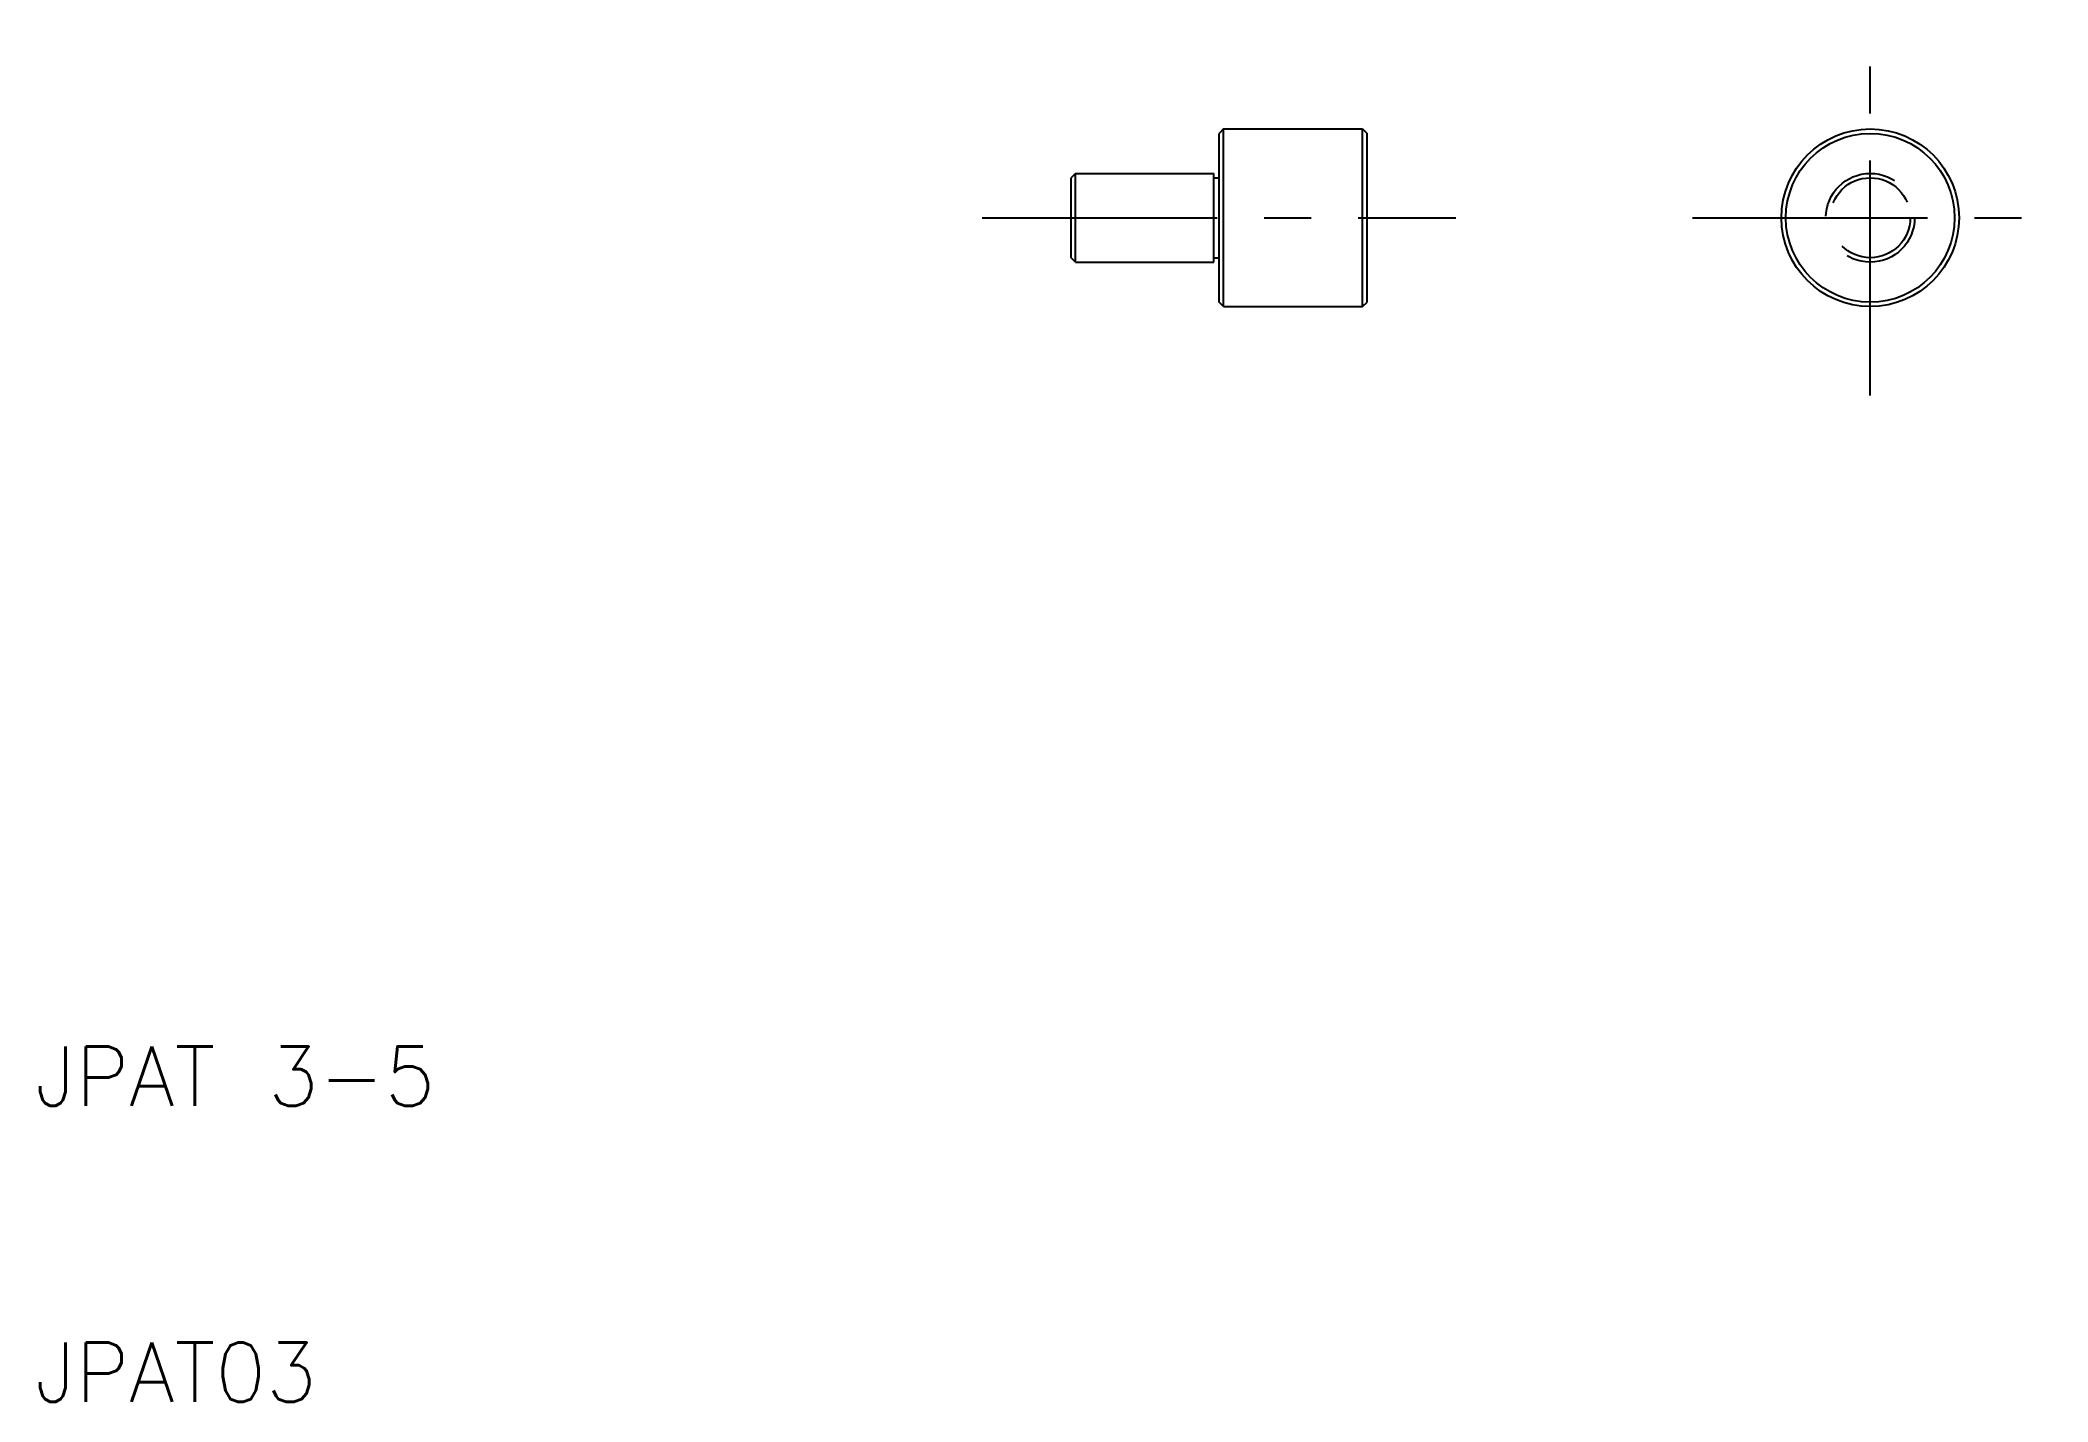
# Model space of a CAD drawing. Extents: x 10.2 to 78, y 10 to 56.
import ezdxf

# ---------------------------------------------------------------- set-up
doc = ezdxf.new("R2010")
doc.units = 0
doc.header["$LTSCALE"] = 0.25
doc.linetypes.add('CENTER', pattern=[50.8, 31.75, -6.35, 6.35, -6.35])
doc.linetypes.add('DASHED', pattern=[19.05, 12.7, -6.35])
doc.layers.get('0').update_dxf_attribs({"linetype": 'CONTINUOUS'})
doc.layers.add('CENTER', color=1, linetype='CENTER')
doc.styles.get("Standard").update_dxf_attribs({"font": 'txt.shx', "bigfont": 'extfont.shx'})

msp = doc.modelspace()

# ---------------------------------------------------------------- linework, layer by layer
for p, q in [((50.15, 53), (50, 52.85)), ((50.15, 53), (54.85, 53)), ((50.15, 47), (50.15, 53)), ((54.85, 47), (54.85, 53)), ((54.85, 53), (55, 52.85)), ((50, 51.35), (50, 52.85)), ((55, 47.15), (55, 52.85)), ((45.15, 51.5), (45, 51.35)), ((45, 48.65), (45, 51.35)), ((45.15, 51.5), (49.82, 51.5)), ((45.15, 48.5), (45.15, 51.5)), ((49.82, 51.35), (49.82, 51.5)), ((49.82, 48.65), (49.82, 51.35)), ((49.82, 51.35), (50, 51.35)), ((50, 48.65), (50, 51.35)), ((45.15, 48.5), (45, 48.65)), ((45.15, 48.5), (49.82, 48.5)), ((49.82, 48.5), (49.82, 48.65)), ((49.82, 48.65), (50, 48.65)), ((50, 47.15), (50, 48.65)), ((50.15, 47), (50, 47.15)), ((50.15, 47), (54.85, 47)), ((54.85, 47), (55, 47.15))]:
    msp.add_line(p, q)
for radius in [3, 2.85]:
    msp.add_circle((72, 50), radius)
at = {"color": 3, "linetype": 'DASHED'}
for radius in [1.5, 1.35]:
    msp.add_circle((72, 50), radius, dxfattribs=at)
at = {"layer": 'CENTER', "color": 1, "linetype": 'CENTER'}
for p, q in [((72, 44), (72, 56)), ((42, 50), (58, 50)), ((66, 50), (78, 50))]:
    msp.add_line(p, q, dxfattribs=at)

# ---------------------------------------------------------------- texts
for s, p in [('JPAT 3-5', (10, 20)), ('JPAT03', (10, 10))]:
    msp.add_text(s, height=2).set_placement(p)

doc.saveas('drawing.dxf')
